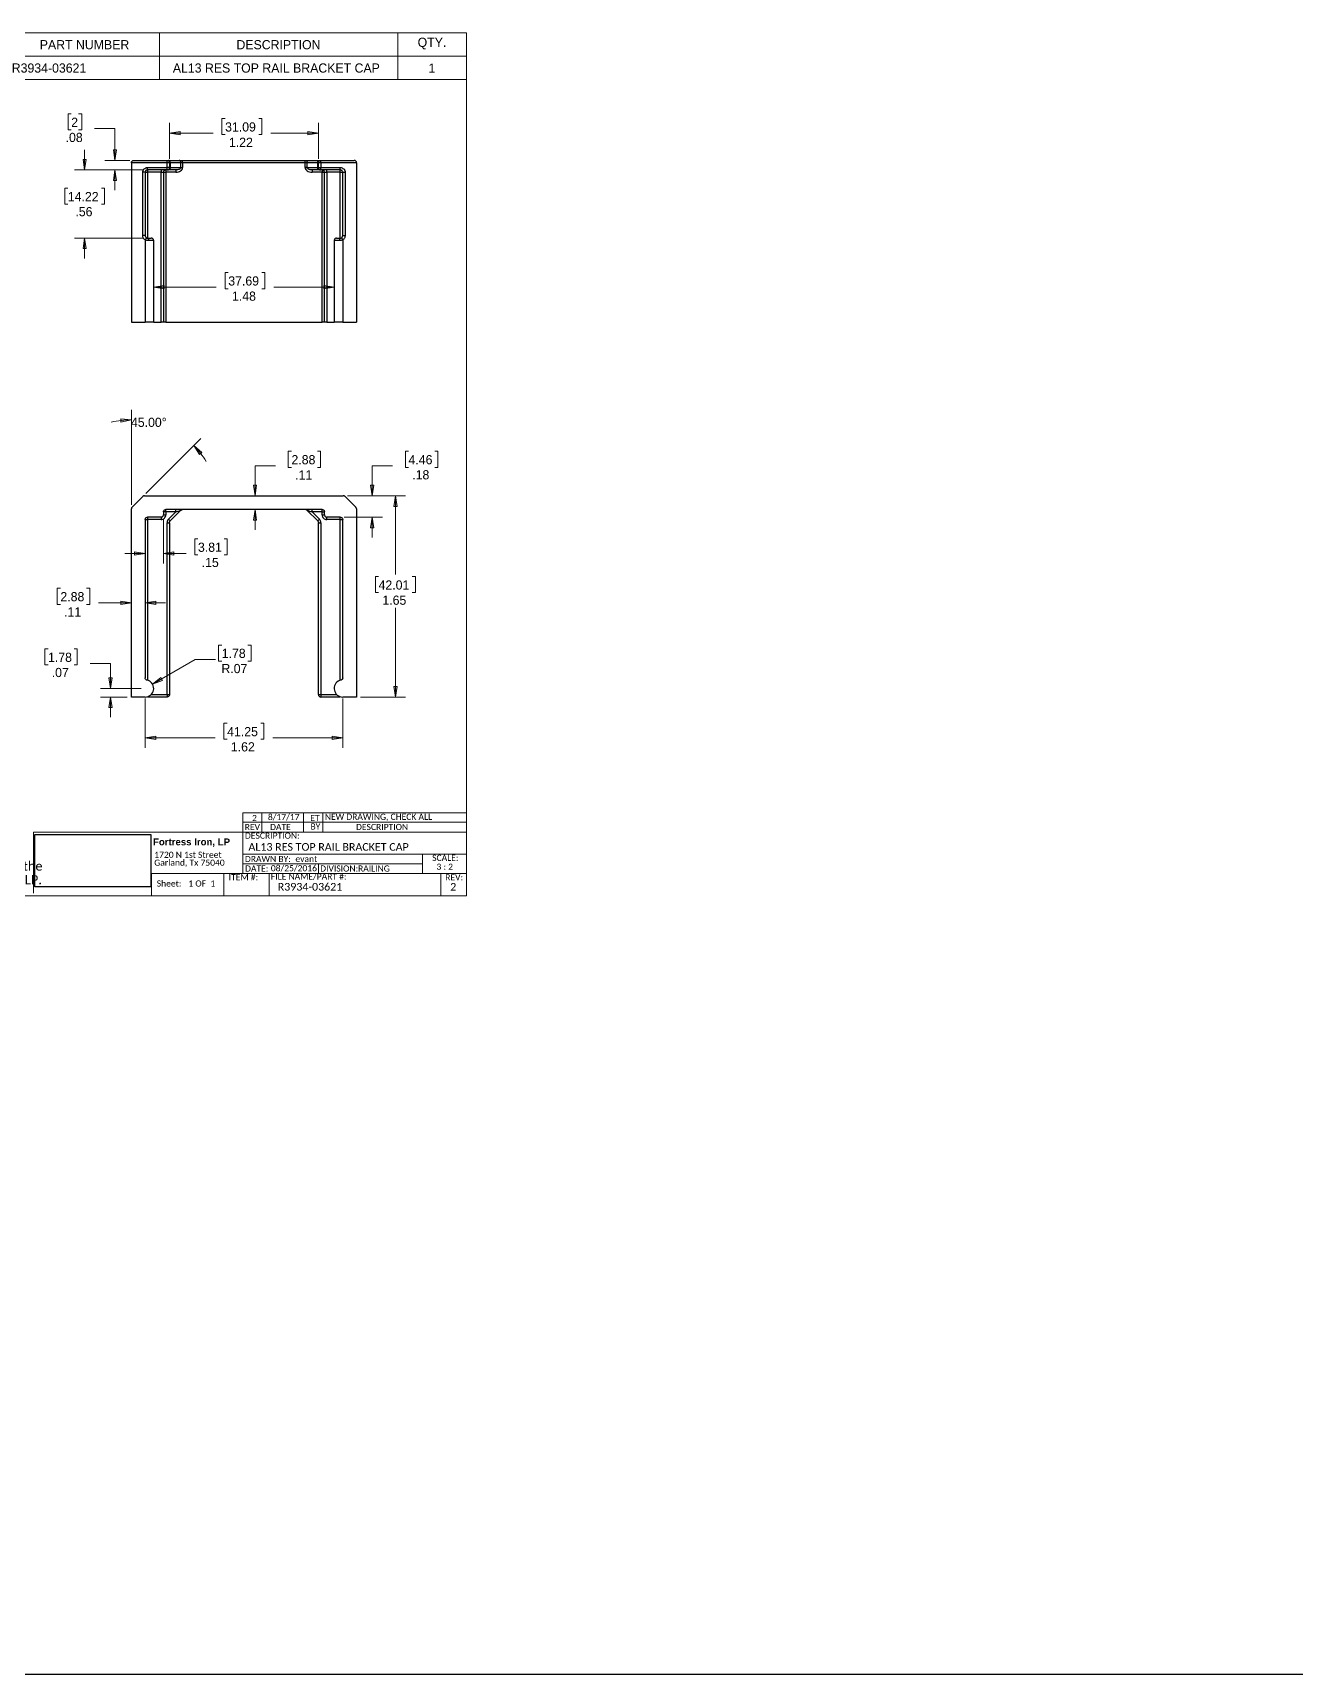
# Model space of a CAD drawing. Header units: millimetres. Extents: x -1154 to 6655, y -140 to 3555.
# Drawn here: x 893 to 1789, y 1708 to 2873 of the extents above; entities that cross this region are included whole.
import ezdxf

# ---------------------------------------------------------------- set-up
doc = ezdxf.new("R2010")
doc.units = ezdxf.units.MM
doc.layers.get('0').update_dxf_attribs({"linetype": 'CONTINUOUS'})
doc.layers.add('DIM', color=3, linetype='CONTINUOUS')
doc.layers.add('图层 1', color=7, linetype='CONTINUOUS')
picture_1 = doc.add_image_def('image1.png', size_in_pixel=(652, 294))

# ---------------------------------------------------------------- blocks, each defined once
blk = doc.blocks.new('block 2')
at = {"layer": '图层 1', "lineweight": 0}
blk.add_lwpolyline([(825, 19.8), (927.9, 19.8), (927.9, 66.2), (825, 66.2), (825, 19.8)], dxfattribs=at)
at = {"layer": '图层 1'}
image = blk.add_image(picture_1, insert=(825, 19.8), size_in_units=(102.9, 46.4), dxfattribs=at)
blk = doc.blocks.new('u6u67i7oi7oo')
at = {"layer": '图层 1'}
h = blk.add_hatch(color=253, dxfattribs=at)
h.dxf.hatch_style = 2
h.paths.add_polyline_path([(869.2, 656.2), (867.8, 665.6), (870.7, 665.6)])
h.paths.add_polyline_path([(869.2, 595.7), (870.7, 586.4), (867.8, 586.4)])
h.paths.add_polyline_path([(1076.7, 688.9), (1067.3, 687.4), (1067.3, 690.3)])
h.paths.add_polyline_path([(944.5, 688.9), (953.9, 690.3), (953.9, 687.4)])
h.paths.add_polyline_path([(896.1, 664.7), (894.7, 674.1), (897.5, 674.1)])
h.paths.add_polyline_path([(896.1, 656.2), (897.5, 646.9), (894.7, 646.9)])
h.paths.add_polyline_path([(1090.7, 552.2), (1081.4, 550.7), (1081.4, 553.6)])
h.paths.add_polyline_path([(930.5, 552.2), (939.8, 553.6), (939.8, 550.7)])
h.paths.add_polyline_path([(922.9, 152.1), (932.3, 153.6), (932.3, 150.7)])
h.paths.add_polyline_path([(1098.3, 152.1), (1088.9, 150.7), (1088.9, 153.6)])
h.paths.add_polyline_path([(922.9, 271.9), (932.3, 273.4), (932.3, 270.5)])
h.paths.add_polyline_path([(910.7, 271.9), (901.3, 270.5), (901.3, 273.4)])
h.paths.add_polyline_path([(939.1, 315.8), (948.5, 317.2), (948.5, 314.3)])
h.paths.add_polyline_path([(922.9, 315.8), (913.6, 314.3), (913.6, 317.2)])
h.paths.add_polyline_path([(929.5, 199.7), (938.3, 203.1), (936.8, 205.6)])
h.paths.add_polyline_path([(1124.5, 348), (1125.9, 338.6), (1123, 338.6)])
h.paths.add_polyline_path([(1124.5, 367), (1123, 376.3), (1125.9, 376.3)])
h.paths.add_polyline_path([(1020.5, 354.8), (1021.9, 345.4), (1019.1, 345.4)])
h.paths.add_polyline_path([(1020.5, 367), (1019.1, 376.3), (1021.9, 376.3)])
h.paths.add_polyline_path([(910.7, 434.4), (901.4, 432.4), (901.3, 435.3)])
h.paths.add_polyline_path([(966, 411.5), (973.3, 405.5), (971.1, 403.5)])
h.paths.add_polyline_path([(1145.1, 188.3), (1143.6, 197.7), (1146.5, 197.7)])
h.paths.add_polyline_path([(1145.1, 367), (1146.5, 357.6), (1143.6, 357.6)])
h.paths.add_polyline_path([(892.2, 195.9), (890.7, 205.3), (893.6, 205.3)])
h.paths.add_polyline_path([(892.2, 188.3), (893.6, 179), (890.7, 179)])
h.paths.add_polyline_path([(195.1, 343.1), (196.5, 333.7), (193.6, 333.7)])
h.paths.add_polyline_path([(195.1, 354.8), (193.6, 364.1), (196.5, 364.1)])
h.paths.add_polyline_path([(258.1, 383.2), (253.2, 375.1), (251, 377)])
h.paths.add_polyline_path([(297.4, 399.4), (306.8, 400.1), (306.6, 397.2)])
h.paths.add_polyline_path([(263.2, 354.8), (264.7, 345.4), (261.8, 345.4)])
h.paths.add_polyline_path([(263.2, 188.3), (261.8, 197.7), (264.7, 197.7)])
h.paths.add_polyline_path([(331.2, 166.9), (321.8, 165.5), (321.8, 168.4)])
h.paths.add_polyline_path([(297.4, 166.9), (306.7, 168.4), (306.7, 165.5)])
h.paths.add_polyline_path([(297.4, 166.9), (288, 165.5), (288, 168.4)])
h.paths.add_polyline_path([(165.2, 166.9), (174.5, 168.4), (174.5, 165.5)])
h.paths.add_polyline_path([(131.3, 166.9), (140.7, 168.4), (140.7, 165.5)])
h.paths.add_polyline_path([(165.2, 166.9), (155.8, 165.5), (155.8, 168.4)])
h.paths.add_polyline_path([(117, 355.3), (118.5, 345.9), (115.6, 345.9)])
h.paths.add_polyline_path([(117, 367), (115.6, 376.3), (118.5, 376.3)])
h.paths.add_polyline_path([(131.3, 414.4), (122.1, 412.2), (121.9, 415.1)])
h.paths.add_polyline_path([(172.5, 397.3), (179.7, 391.1), (177.5, 389.3)])
h.paths.add_polyline_path([(561, 153.9), (570.4, 155.4), (570.4, 152.5)])
h.paths.add_polyline_path([(704.5, 153.9), (695.2, 152.5), (695.2, 155.4)])
h.paths.add_polyline_path([(732.9, 367), (734.3, 357.6), (731.4, 357.6)])
h.paths.add_polyline_path([(732.9, 188.3), (731.4, 197.7), (734.3, 197.7)])
at = {"layer": '图层 1', "color": 254, "lineweight": 18}
for points in [[(1208.1, 777.9), (14.2, 777.9)], [(1208.1, 11.9), (1208.1, 777.9)], [(1009.6, 77.1), (1009.6, 85.6)], [(1009.6, 85.6), (1208.1, 85.6)], [(1009.6, 77.1), (1208.1, 77.1)], [(1009.6, 31.7), (1009.6, 77.1)], [(1026.6, 77.1), (1026.6, 85.6)], [(1026.6, 77.1), (1026.6, 68.5)], [(1063.5, 85.6), (1063.5, 77.1)], [(1063.5, 77.1), (1063.5, 68.5)], [(1080.5, 85.6), (1080.5, 77.1)], [(1080.5, 77.1), (1080.5, 68.5)], [(823.7, 68.5), (823.7, 14.2)], [(1009.6, 68.5), (823.7, 68.5)], [(1009.6, 68.5), (1208.1, 68.5)], [(1009.6, 48.7), (1208.1, 48.7)], [(928.7, 31.7), (928.7, 11.9)], [(1009.6, 31.7), (928.7, 31.7)], [(992.7, 31.7), (992.7, 11.9)], [(1009.6, 40.2), (1169.2, 40.2)], [(1009.6, 31.7), (1208.1, 31.7)], [(1033, 31.7), (1033, 11.9)], [(1076.8, 40.2), (1076.8, 31.7)], [(1185.4, 31.7), (1185.4, 11.9)], [(14.2, 11.9), (1208.1, 11.9)]]:
    blk.add_lwpolyline(points, dxfattribs=at)
at = {"layer": '图层 1', "color": 7, "lineweight": 18}
for points in [[(1208.1, 777.9), (729.7, 777.9)], [(935.8, 777.9), (935.8, 757.2)], [(1147.3, 777.9), (1147.3, 757.2)], [(1208.1, 736.4), (1208.1, 777.9)], [(729.7, 757.2), (1208.1, 757.2)], [(935.8, 757.2), (935.8, 736.4)], [(1147.3, 757.2), (1147.3, 736.4)], [(729.7, 736.4), (1208.1, 736.4)]]:
    blk.add_lwpolyline(points, dxfattribs=at)
at = {"layer": '图层 1', "color": 253, "lineweight": 18}
for points in [[(854.5, 706), (854.5, 691.7)], [(857.2, 706), (854.5, 706)], [(863.9, 706), (866.6, 706)], [(866.6, 706), (866.6, 691.7)], [(991.1, 701.8), (991.1, 687.6)], [(993.9, 701.8), (991.1, 701.8)], [(1023.8, 701.8), (1026.6, 701.8)], [(1026.6, 701.8), (1026.6, 687.6)], [(854.5, 691.7), (857.2, 691.7)], [(866.6, 691.7), (863.9, 691.7)], [(878.1, 693.1), (896.1, 693.1)], [(896.1, 693.1), (896.1, 664.7)], [(944.5, 666.2), (944.5, 697.9)], [(944.5, 688.9), (953.9, 690.3), (953.9, 687.4), (944.5, 688.9)], [(944.5, 688.9), (983.3, 688.9)], [(991.1, 687.6), (993.9, 687.6)], [(1026.6, 687.6), (1023.8, 687.6)], [(1076.7, 688.9), (1034.4, 688.9)], [(1076.7, 688.9), (1067.3, 687.4), (1067.3, 690.3), (1076.7, 688.9)], [(1076.7, 666.2), (1076.7, 697.9)], [(869.2, 656.2), (869.2, 674.2)], [(896.1, 664.7), (894.7, 674.1), (897.5, 674.1), (896.1, 664.7)], [(921.5, 656.2), (860.2, 656.2)], [(869.2, 656.2), (867.8, 665.6), (870.7, 665.6), (869.2, 656.2)], [(909.2, 664.7), (887.1, 664.7)], [(921.5, 656.2), (887.1, 656.2)], [(896.1, 656.2), (897.5, 646.9), (894.7, 646.9), (896.1, 656.2)], [(896.1, 656.2), (896.1, 638.2)], [(851.5, 640.1), (851.5, 625.8)], [(854.3, 640.1), (851.5, 640.1)], [(884.2, 640.1), (886.9, 640.1)], [(886.9, 640.1), (886.9, 625.8)], [(851.5, 625.8), (854.3, 625.8)], [(886.9, 625.8), (884.2, 625.8)], [(921.5, 595.7), (860.2, 595.7)], [(869.2, 595.7), (870.7, 586.4), (867.8, 586.4), (869.2, 595.7)], [(869.2, 595.7), (869.2, 577.7)], [(993.9, 565.1), (993.9, 550.8)], [(996.6, 565.1), (993.9, 565.1)], [(1026.6, 565.1), (1029.3, 565.1)], [(1029.3, 565.1), (1029.3, 550.8)], [(930.5, 552.2), (939.8, 553.6), (939.8, 550.7), (930.5, 552.2)], [(930.5, 552.2), (986, 552.2)], [(993.9, 550.8), (996.6, 550.8)], [(1029.3, 550.8), (1026.6, 550.8)], [(1090.7, 552.2), (1037.2, 552.2)], [(1090.7, 552.2), (1081.4, 550.7), (1081.4, 553.6), (1090.7, 552.2)], [(910.7, 358.9), (910.7, 443.4)], [(910.7, 434.4), (908.5, 434.4), (906.2, 434.3), (904, 434.1), (901.8, 433.9), (899.5, 433.6), (897.3, 433.3), (895.1, 432.8), (892.9, 432.4)], [(910.7, 434.4), (901.4, 432.4), (901.3, 435.3), (910.7, 434.4)], [(923.4, 368.9), (972.4, 417.9)], [(977.1, 397.5), (975.9, 399.4), (974.6, 401.2), (973.3, 403), (972, 404.8), (970.5, 406.6), (969.1, 408.2), (967.6, 409.9), (966, 411.5)], [(966, 411.5), (973.3, 405.5), (971.1, 403.5), (966, 411.5)], [(1020.5, 393.5), (1020.5, 367)], [(1038.5, 393.5), (1020.5, 393.5)], [(1050, 406.5), (1050, 392.2)], [(1052.7, 406.5), (1050, 406.5)], [(1076, 406.5), (1078.7, 406.5)], [(1078.7, 406.5), (1078.7, 392.2)], [(1124.5, 393.5), (1124.5, 367)], [(1142.5, 393.5), (1124.5, 393.5)], [(1153.9, 406.5), (1153.9, 392.2)], [(1156.7, 406.5), (1153.9, 406.5)], [(1180, 406.5), (1182.7, 406.5)], [(1182.7, 406.5), (1182.7, 392.2)], [(1050, 392.2), (1052.7, 392.2)], [(1078.7, 392.2), (1076, 392.2)], [(1153.9, 392.2), (1156.7, 392.2)], [(1182.7, 392.2), (1180, 392.2)], [(1020.5, 367), (1019.1, 376.3), (1021.9, 376.3), (1020.5, 367)], [(1102.5, 367), (1133.5, 367)], [(1102.5, 367), (1154.1, 367)], [(1124.5, 367), (1123, 376.3), (1125.9, 376.3), (1124.5, 367)], [(1145.1, 367), (1146.5, 357.6), (1143.6, 357.6), (1145.1, 367)], [(1145.1, 367), (1145.1, 297.1)], [(1020.5, 354.8), (1021.9, 345.4), (1019.1, 345.4), (1020.5, 354.8)], [(1020.5, 354.8), (1020.5, 336.8)], [(939.1, 346.6), (939.1, 306.8)], [(1099.7, 348), (1133.5, 348)], [(1124.5, 348), (1125.9, 338.6), (1123, 338.6), (1124.5, 348)], [(1124.5, 348), (1124.5, 330)], [(967.1, 328.7), (967.1, 314.5)], [(969.8, 328.7), (967.1, 328.7)], [(993.1, 328.7), (995.8, 328.7)], [(995.8, 328.7), (995.8, 314.5)], [(922.9, 315.8), (904.9, 315.8)], [(922.9, 315.8), (913.6, 314.3), (913.6, 317.2), (922.9, 315.8)], [(939.1, 315.8), (948.5, 317.2), (948.5, 314.3), (939.1, 315.8)], [(939.1, 315.8), (959.2, 315.8)], [(967.1, 314.5), (969.8, 314.5)], [(995.8, 314.5), (993.1, 314.5)], [(1127.4, 295.2), (1127.4, 281)], [(1130.1, 295.2), (1127.4, 295.2)], [(1160, 295.2), (1162.8, 295.2)], [(1162.8, 295.2), (1162.8, 281)], [(844.9, 284.9), (844.9, 270.6)], [(847.7, 284.9), (844.9, 284.9)], [(871, 284.9), (873.7, 284.9)], [(873.7, 284.9), (873.7, 270.6)], [(1127.4, 281), (1130.1, 281)], [(1162.8, 281), (1160, 281)], [(844.9, 270.6), (847.7, 270.6)], [(873.7, 270.6), (871, 270.6)], [(910.7, 271.9), (881.6, 271.9)], [(910.7, 271.9), (901.3, 270.5), (901.3, 273.4), (910.7, 271.9)], [(922.9, 271.9), (932.3, 273.4), (932.3, 270.5), (922.9, 271.9)], [(922.9, 271.9), (940.9, 271.9)], [(1145.1, 188.3), (1145.1, 267.5)], [(988.1, 234.5), (988.1, 220.3)], [(990.9, 234.5), (988.1, 234.5)], [(1014.2, 234.5), (1016.9, 234.5)], [(1016.9, 234.5), (1016.9, 220.3)], [(833.9, 231.1), (833.9, 216.8)], [(836.7, 231.1), (833.9, 231.1)], [(860, 231.1), (862.7, 231.1)], [(862.7, 231.1), (862.7, 216.8)], [(929.5, 199.7), (967.4, 221.6)], [(967.4, 221.6), (985.4, 221.6)], [(988.1, 220.3), (990.9, 220.3)], [(1016.9, 220.3), (1014.2, 220.3)], [(833.9, 216.8), (836.7, 216.8)], [(862.7, 216.8), (860, 216.8)], [(874.2, 218.1), (892.2, 218.1)], [(892.2, 195.9), (890.7, 205.3), (893.6, 205.3), (892.2, 195.9)], [(892.2, 218.1), (892.2, 195.9)], [(929.5, 199.7), (938.3, 203.1), (936.8, 205.6), (929.5, 199.7)], [(919.3, 195.9), (883.2, 195.9)], [(1145.1, 188.3), (1143.6, 197.7), (1146.5, 197.7), (1145.1, 188.3)], [(907.1, 188.3), (883.2, 188.3)], [(892.2, 188.3), (893.6, 179), (890.7, 179), (892.2, 188.3)], [(892.2, 188.3), (892.2, 170.3)], [(922.9, 186.9), (922.9, 143.1)], [(1098.3, 186.9), (1098.3, 143.1)], [(1114.1, 188.3), (1154.1, 188.3)], [(992.9, 165.1), (992.9, 150.8)], [(995.7, 165.1), (992.9, 165.1)], [(1025.6, 165.1), (1028.3, 165.1)], [(1028.3, 165.1), (1028.3, 150.8)], [(922.9, 152.1), (932.3, 153.6), (932.3, 150.7), (922.9, 152.1)], [(922.9, 152.1), (985.1, 152.1)], [(992.9, 150.8), (995.7, 150.8)], [(1028.3, 150.8), (1025.6, 150.8)], [(1098.3, 152.1), (1036.2, 152.1)], [(1098.3, 152.1), (1088.9, 150.7), (1088.9, 153.6), (1098.3, 152.1)]]:
    blk.add_lwpolyline(points, dxfattribs=at)
at = {"layer": '图层 1', "lineweight": 0}
for points in [[(944.5, 688.9), (953.9, 690.3), (953.9, 687.4)], [(1076.7, 688.9), (1067.3, 687.4), (1067.3, 690.3)], [(896.1, 664.7), (894.7, 674.1), (897.5, 674.1)], [(869.2, 656.2), (867.8, 665.6), (870.7, 665.6)], [(896.1, 656.2), (897.5, 646.9), (894.7, 646.9)], [(869.2, 595.7), (870.7, 586.4), (867.8, 586.4)], [(930.5, 552.2), (939.8, 553.6), (939.8, 550.7)], [(1090.7, 552.2), (1081.4, 550.7), (1081.4, 553.6)], [(910.7, 434.4), (901.4, 432.4), (901.3, 435.3)], [(966, 411.5), (973.3, 405.5), (971.1, 403.5)], [(1020.5, 367), (1019.1, 376.3), (1021.9, 376.3)], [(1124.5, 367), (1123, 376.3), (1125.9, 376.3)], [(1145.1, 367), (1146.5, 357.6), (1143.6, 357.6)], [(1020.5, 354.8), (1021.9, 345.4), (1019.1, 345.4)], [(1124.5, 348), (1125.9, 338.6), (1123, 338.6)], [(922.9, 315.8), (913.6, 314.3), (913.6, 317.2)], [(939.1, 315.8), (948.5, 317.2), (948.5, 314.3)], [(910.7, 271.9), (901.3, 270.5), (901.3, 273.4)], [(922.9, 271.9), (932.3, 273.4), (932.3, 270.5)], [(892.2, 195.9), (890.7, 205.3), (893.6, 205.3)], [(929.5, 199.7), (938.3, 203.1), (936.8, 205.6)], [(1145.1, 188.3), (1143.6, 197.7), (1146.5, 197.7)], [(892.2, 188.3), (893.6, 179), (890.7, 179)], [(922.9, 152.1), (932.3, 153.6), (932.3, 150.7)], [(1098.3, 152.1), (1088.9, 150.7), (1088.9, 153.6)]]:
    blk.add_lwpolyline(points, dxfattribs=at)
at = {"layer": '图层 1', "color": 7, "lineweight": 25}
for points in [[(910.7, 662.6), (910.7, 663), (910.9, 663.4), (911, 663.8), (911.3, 664.1), (911.6, 664.4), (912, 664.6), (912.4, 664.7), (912.8, 664.7)], [(942.4, 662.6), (910.7, 662.6)], [(910.7, 662.6), (910.7, 521.2)], [(912.8, 664.7), (942.4, 664.7)], [(920.8, 654.1), (920.8, 654.9), (921.1, 655.7), (921.5, 656.5), (922, 657.1), (922.7, 657.6), (923.4, 658), (924.2, 658.3), (925.1, 658.4)], [(925.1, 656.2), (924.7, 656.2), (924.2, 656), (923.9, 655.8), (923.5, 655.6), (923.3, 655.3), (923.1, 654.9), (923, 654.5), (922.9, 654.1)], [(925.1, 658.4), (942.4, 658.4)], [(925.1, 656.2), (925.1, 656.3), (925.1, 656.4), (925.1, 656.6), (925.1, 656.8), (925.1, 657.2), (925.1, 657.5), (925.1, 658), (925.1, 658.4)], [(925.1, 656.2), (925.1, 656.2), (925.1, 656), (925.1, 655.8), (925.1, 655.6), (925.1, 655.3), (925.1, 654.9), (925.1, 654.5), (925.1, 654.1)], [(942.4, 656.2), (925.1, 656.2)], [(937, 656.2), (937, 656.2), (937, 656), (937, 655.8), (937, 655.6), (937, 655.3), (937, 654.9), (937, 654.5), (937, 654.1)], [(941.3, 656.2), (940.9, 656.2), (940.4, 656), (940.1, 655.8), (939.7, 655.6), (939.5, 655.3), (939.3, 654.9), (939.2, 654.5), (939.1, 654.1)], [(941.3, 656.2), (941.3, 656.2), (941.3, 656), (941.3, 655.8), (941.3, 655.6), (941.3, 655.3), (941.3, 654.9), (941.3, 654.5), (941.3, 654.1)], [(942.4, 664.7), (942.4, 664.7), (942.4, 664.7), (942.5, 664.7), (942.7, 664.7), (942.9, 664.7), (943.1, 664.7), (943.3, 664.7), (943.6, 664.7)], [(942.4, 664.7), (942.8, 664.7), (943.2, 664.6), (943.6, 664.4), (943.9, 664.1), (944.1, 663.8), (944.3, 663.4), (944.5, 663), (944.5, 662.6)], [(942.4, 662.6), (942.4, 663), (942.4, 663.4), (942.4, 663.8), (942.4, 664.1), (942.4, 664.4), (942.4, 664.6), (942.4, 664.7), (942.4, 664.7)], [(944.5, 662.6), (944.5, 662.6), (944.3, 662.6), (944.1, 662.6), (943.9, 662.6), (943.6, 662.6), (943.2, 662.6), (942.8, 662.6), (942.4, 662.6)], [(942.4, 658.4), (942.4, 662.6)], [(944.5, 658.4), (944.5, 658), (944.3, 657.5), (944.1, 657.2), (943.9, 656.8), (943.6, 656.6), (943.2, 656.4), (942.8, 656.3), (942.4, 656.2)], [(944.5, 658.4), (944.5, 658.4), (944.3, 658.4), (944.1, 658.4), (943.9, 658.4), (943.6, 658.4), (943.2, 658.4), (942.8, 658.4), (942.4, 658.4)], [(942.4, 656.2), (942.4, 656.3), (942.4, 656.4), (942.4, 656.6), (942.4, 656.8), (942.4, 657.2), (942.4, 657.5), (942.4, 658), (942.4, 658.4)], [(942.4, 656.2), (942.4, 656.2), (942.4, 656.2), (942.5, 656.2), (942.7, 656.2), (942.9, 656.2), (943.1, 656.2), (943.3, 656.2), (943.6, 656.2)], [(943.6, 664.7), (953.2, 664.7)], [(945.1, 662.6), (945.1, 663), (945, 663.4), (944.9, 663.8), (944.7, 664.1), (944.5, 664.4), (944.2, 664.6), (943.9, 664.7), (943.6, 664.7)], [(945.1, 658.4), (945.1, 658), (945, 657.5), (944.9, 657.2), (944.7, 656.8), (944.5, 656.6), (944.2, 656.4), (943.9, 656.3), (943.6, 656.2)], [(950.1, 656.2), (943.6, 656.2)], [(945.1, 662.6), (945, 662.6), (944.9, 662.6), (944.8, 662.6), (944.7, 662.6), (944.6, 662.6), (944.6, 662.6), (944.5, 662.6), (944.5, 662.6)], [(944.5, 662.6), (944.5, 658.4)], [(945.1, 658.4), (945, 658.4), (944.9, 658.4), (944.8, 658.4), (944.7, 658.4), (944.6, 658.4), (944.6, 658.4), (944.5, 658.4), (944.5, 658.4)], [(954.7, 662.6), (945.1, 662.6)], [(945.1, 662.6), (945.1, 658.4)], [(945.1, 658.4), (954.7, 658.4)], [(950.1, 654.1), (951.3, 654.1), (952.4, 654.4), (953.5, 654.8), (954.4, 655.3), (955.2, 656), (955.7, 656.7), (956.1, 657.5), (956.2, 658.4)], [(954.7, 658.4), (954.6, 658), (954.4, 657.6), (954.1, 657.3), (953.6, 657), (953, 656.7), (952.4, 656.5), (951.7, 656.3), (950.9, 656.2), (950.1, 656.2)], [(950.1, 656.2), (950.1, 656.2), (950.1, 656), (950.1, 655.8), (950.1, 655.6), (950.1, 655.3), (950.1, 654.9), (950.1, 654.5), (950.1, 654.1)], [(953.2, 664.7), (953.5, 664.7), (953.8, 664.7), (954.2, 664.7), (954.6, 664.7), (955, 664.7), (955.4, 664.7), (955.8, 664.7), (956.2, 664.7)], [(954.7, 662.6), (954.7, 663), (954.6, 663.4), (954.4, 663.8), (954.2, 664.1), (954, 664.4), (953.7, 664.6), (953.5, 664.7), (953.2, 664.7)], [(956.2, 662.6), (956, 662.6), (955.8, 662.6), (955.6, 662.6), (955.4, 662.6), (955.2, 662.6), (955, 662.6), (954.8, 662.6), (954.7, 662.6)], [(954.7, 658.4), (954.7, 662.6)], [(954.7, 658.4), (954.8, 658.4), (955, 658.4), (955.2, 658.4), (955.4, 658.4), (955.6, 658.4), (955.8, 658.4), (956, 658.4), (956.2, 658.4)], [(956.2, 664.7), (1065, 664.7)], [(956.2, 662.6), (956.2, 663), (956.2, 663.4), (956.2, 663.8), (956.2, 664.1), (956.2, 664.4), (956.2, 664.6), (956.2, 664.7), (956.2, 664.7)], [(1065, 662.6), (956.2, 662.6)], [(956.2, 662.6), (956.2, 658.4)], [(1065, 664.7), (1065.4, 664.7), (1065.9, 664.7), (1066.3, 664.7), (1066.7, 664.7), (1067, 664.7), (1067.4, 664.7), (1067.8, 664.7), (1068.1, 664.7)], [(1065, 662.6), (1065, 663), (1065, 663.4), (1065, 663.8), (1065, 664.1), (1065, 664.4), (1065, 664.6), (1065, 664.7), (1065, 664.7)], [(1066.5, 662.6), (1066.4, 662.6), (1066.2, 662.6), (1066, 662.6), (1065.8, 662.6), (1065.6, 662.6), (1065.4, 662.6), (1065.2, 662.6), (1065, 662.6)], [(1065, 658.4), (1065, 662.6)], [(1066.5, 658.4), (1066.4, 658.4), (1066.2, 658.4), (1066, 658.4), (1065.8, 658.4), (1065.6, 658.4), (1065.4, 658.4), (1065.2, 658.4), (1065, 658.4)], [(1065, 658.4), (1065.1, 657.5), (1065.5, 656.7), (1066, 656), (1066.8, 655.3), (1067.7, 654.8), (1068.8, 654.4), (1069.9, 654.1), (1071.1, 654.1)], [(1066.5, 662.6), (1066.6, 663), (1066.7, 663.4), (1066.8, 663.8), (1067, 664.1), (1067.2, 664.4), (1067.5, 664.6), (1067.8, 664.7), (1068.1, 664.7)], [(1076.1, 662.6), (1066.5, 662.6)], [(1066.5, 662.6), (1066.5, 658.4)], [(1071.1, 656.2), (1070.2, 656.3), (1069.4, 656.4), (1068.6, 656.6), (1067.9, 656.8), (1067.3, 657.2), (1066.9, 657.5), (1066.6, 658), (1066.5, 658.4)], [(1066.5, 658.4), (1076.1, 658.4)], [(1068.1, 664.7), (1077.6, 664.7)], [(1071.1, 656.2), (1071.1, 656.2), (1071.1, 656), (1071.1, 655.8), (1071.1, 655.6), (1071.1, 655.3), (1071.1, 654.9), (1071.1, 654.5), (1071.1, 654.1)], [(1077.6, 656.2), (1071.1, 656.2)], [(1076.1, 662.6), (1076.1, 663), (1076.2, 663.4), (1076.3, 663.8), (1076.5, 664.1), (1076.8, 664.4), (1077, 664.6), (1077.3, 664.7), (1077.6, 664.7)], [(1076.1, 658.4), (1076.1, 662.6)], [(1076.7, 662.6), (1076.7, 662.6), (1076.7, 662.6), (1076.6, 662.6), (1076.5, 662.6), (1076.5, 662.6), (1076.3, 662.6), (1076.2, 662.6), (1076.1, 662.6)], [(1076.7, 658.4), (1076.7, 658.4), (1076.7, 658.4), (1076.6, 658.4), (1076.5, 658.4), (1076.5, 658.4), (1076.3, 658.4), (1076.2, 658.4), (1076.1, 658.4)], [(1077.6, 656.2), (1077.3, 656.3), (1077, 656.4), (1076.8, 656.6), (1076.5, 656.8), (1076.3, 657.2), (1076.2, 657.5), (1076.1, 658), (1076.1, 658.4)], [(1076.7, 662.6), (1076.7, 663), (1076.9, 663.4), (1077.1, 663.8), (1077.3, 664.1), (1077.7, 664.4), (1078, 664.6), (1078.4, 664.7), (1078.9, 664.7)], [(1078.9, 662.6), (1078.4, 662.6), (1078, 662.6), (1077.7, 662.6), (1077.3, 662.6), (1077.1, 662.6), (1076.9, 662.6), (1076.7, 662.6), (1076.7, 662.6)], [(1076.7, 658.4), (1076.7, 662.6)], [(1078.9, 656.2), (1078.4, 656.3), (1078, 656.4), (1077.7, 656.6), (1077.3, 656.8), (1077.1, 657.2), (1076.9, 657.5), (1076.7, 658), (1076.7, 658.4)], [(1076.7, 658.4), (1076.7, 658.4), (1076.9, 658.4), (1077.1, 658.4), (1077.3, 658.4), (1077.7, 658.4), (1078, 658.4), (1078.4, 658.4), (1078.9, 658.4)], [(1077.6, 664.7), (1077.9, 664.7), (1078.1, 664.7), (1078.4, 664.7), (1078.5, 664.7), (1078.7, 664.7), (1078.8, 664.7), (1078.8, 664.7), (1078.9, 664.7)], [(1077.6, 656.2), (1077.9, 656.2), (1078.1, 656.2), (1078.4, 656.2), (1078.5, 656.2), (1078.7, 656.2), (1078.8, 656.2), (1078.8, 656.2), (1078.9, 656.2)], [(1078.9, 664.7), (1108.4, 664.7)], [(1078.9, 662.6), (1078.9, 663), (1078.9, 663.4), (1078.9, 663.8), (1078.9, 664.1), (1078.9, 664.4), (1078.9, 664.6), (1078.9, 664.7), (1078.9, 664.7)], [(1110.5, 662.6), (1078.9, 662.6)], [(1078.9, 662.6), (1078.9, 658.4)], [(1078.9, 656.2), (1078.9, 656.3), (1078.9, 656.4), (1078.9, 656.6), (1078.9, 656.8), (1078.9, 657.2), (1078.9, 657.5), (1078.9, 658), (1078.9, 658.4)], [(1078.9, 658.4), (1096.1, 658.4)], [(1096.1, 656.2), (1078.9, 656.2)], [(1079.9, 656.2), (1079.9, 656.2), (1079.9, 656), (1079.9, 655.8), (1079.9, 655.6), (1079.9, 655.3), (1079.9, 654.9), (1079.9, 654.5), (1079.9, 654.1)], [(1082.1, 654.1), (1082.1, 654.5), (1081.9, 654.9), (1081.7, 655.3), (1081.5, 655.6), (1081.1, 655.8), (1080.8, 656), (1080.4, 656.2), (1079.9, 656.2)], [(1084.3, 654.1), (1084.3, 654.5), (1084.3, 654.9), (1084.3, 655.3), (1084.3, 655.6), (1084.3, 655.8), (1084.3, 656), (1084.3, 656.2), (1084.3, 656.2)], [(1096.1, 656.2), (1096.1, 656.3), (1096.1, 656.4), (1096.1, 656.6), (1096.1, 656.8), (1096.1, 657.2), (1096.1, 657.5), (1096.1, 658), (1096.1, 658.4)], [(1096.1, 658.4), (1097, 658.3), (1097.8, 658), (1098.5, 657.6), (1099.2, 657.1), (1099.7, 656.5), (1100.1, 655.7), (1100.4, 654.9), (1100.5, 654.1)], [(1096.1, 654.1), (1096.1, 654.5), (1096.1, 654.9), (1096.1, 655.3), (1096.1, 655.6), (1096.1, 655.8), (1096.1, 656), (1096.1, 656.2), (1096.1, 656.2)], [(1098.3, 654.1), (1098.3, 654.5), (1098.1, 654.9), (1097.9, 655.3), (1097.7, 655.6), (1097.3, 655.8), (1097, 656), (1096.6, 656.2), (1096.1, 656.2)], [(1110.5, 662.6), (1110.5, 663), (1110.4, 663.4), (1110.2, 663.8), (1109.9, 664.1), (1109.6, 664.4), (1109.2, 664.6), (1108.8, 664.7), (1108.4, 664.7)], [(1110.5, 662.6), (1110.5, 521.2)], [(920.8, 597.9), (920.8, 654.1)], [(922.9, 654.1), (922.9, 654.1), (922.7, 654.1), (922.5, 654.1), (922.3, 654.1), (922, 654.1), (921.6, 654.1), (921.2, 654.1), (920.8, 654.1)], [(922.9, 654.1), (923, 654.1), (923.1, 654.1), (923.3, 654.1), (923.5, 654.1), (923.9, 654.1), (924.2, 654.1), (924.7, 654.1), (925.1, 654.1)], [(922.9, 654.1), (922.9, 597.9)], [(925.1, 654.1), (925.1, 595.7)], [(937, 654.1), (925.1, 654.1)], [(937, 521.2), (937, 654.1)], [(937, 654.1), (937.4, 654.1), (937.8, 654.1), (938.2, 654.1), (938.5, 654.1), (938.7, 654.1), (938.9, 654.1), (939.1, 654.1), (939.1, 654.1)], [(939.1, 654.1), (939.2, 654.1), (939.3, 654.1), (939.5, 654.1), (939.7, 654.1), (940.1, 654.1), (940.4, 654.1), (940.9, 654.1), (941.3, 654.1)], [(939.1, 654.1), (939.1, 521.2)], [(950.1, 654.1), (941.3, 654.1)], [(941.3, 654.1), (941.3, 521.2)], [(1079.9, 654.1), (1071.1, 654.1)], [(1079.9, 521.2), (1079.9, 654.1)], [(1079.9, 654.1), (1080.4, 654.1), (1080.8, 654.1), (1081.1, 654.1), (1081.5, 654.1), (1081.7, 654.1), (1081.9, 654.1), (1082.1, 654.1), (1082.1, 654.1)], [(1082.1, 521.2), (1082.1, 654.1)], [(1082.1, 654.1), (1082.1, 654.1), (1082.3, 654.1), (1082.5, 654.1), (1082.7, 654.1), (1083.1, 654.1), (1083.4, 654.1), (1083.8, 654.1), (1084.3, 654.1)], [(1084.3, 654.1), (1084.3, 521.2)], [(1096.1, 654.1), (1084.3, 654.1)], [(1096.1, 595.7), (1096.1, 654.1)], [(1096.1, 654.1), (1096.6, 654.1), (1097, 654.1), (1097.3, 654.1), (1097.7, 654.1), (1097.9, 654.1), (1098.1, 654.1), (1098.3, 654.1), (1098.3, 654.1)], [(1098.3, 654.1), (1098.3, 654.1), (1098.5, 654.1), (1098.7, 654.1), (1098.9, 654.1), (1099.3, 654.1), (1099.6, 654.1), (1100, 654.1), (1100.5, 654.1)], [(1098.3, 597.9), (1098.3, 654.1)], [(1100.5, 654.1), (1100.5, 597.9)], [(922.9, 594.1), (922.4, 594.5), (922, 594.8), (921.6, 595.3), (921.3, 595.7), (921.1, 596.2), (920.9, 596.8), (920.8, 597.3), (920.8, 597.9)], [(922.9, 597.9), (922.9, 597.9), (922.7, 597.9), (922.5, 597.9), (922.3, 597.9), (922, 597.9), (921.6, 597.9), (921.2, 597.9), (920.8, 597.9)], [(922.9, 597.9), (922.9, 597.6), (923, 597.3), (923.1, 597.1), (923.2, 596.8), (923.4, 596.6), (923.5, 596.4), (923.8, 596.2), (924, 596)], [(1097.2, 596), (1097.5, 596.2), (1097.7, 596.4), (1097.9, 596.6), (1098, 596.8), (1098.1, 597.1), (1098.2, 597.3), (1098.3, 597.6), (1098.3, 597.9)], [(1098.3, 597.9), (1098.3, 597.9), (1098.5, 597.9), (1098.7, 597.9), (1098.9, 597.9), (1099.3, 597.9), (1099.6, 597.9), (1100, 597.9), (1100.5, 597.9)], [(1100.5, 597.9), (1100.4, 597.3), (1100.3, 596.8), (1100.1, 596.2), (1099.9, 595.7), (1099.6, 595.3), (1099.2, 594.8), (1098.8, 594.5), (1098.3, 594.1)], [(924, 596), (924, 596), (923.9, 595.9), (923.8, 595.7), (923.7, 595.5), (923.5, 595.2), (923.3, 594.9), (923.1, 594.5), (922.9, 594.1)], [(922.9, 594.1), (922.9, 521.2)], [(925.9, 593.6), (924.4, 593.7), (922.9, 594.1)], [(924, 596), (924.4, 595.8), (924.5, 595.8), (925, 595.7), (925.1, 595.7)], [(925.1, 595.7), (926.1, 595.7), (926.9, 595.7), (927.6, 595.7), (928, 595.7), (928.3, 595.7), (928.3, 595.7)], [(925.1, 595.7), (925.2, 595.7), (925.4, 595.6), (925.6, 595.4), (925.7, 595.1), (925.8, 594.8), (925.9, 594.4), (925.9, 594), (925.9, 593.6)], [(930.5, 593.6), (930.4, 593.6), (930.1, 593.6), (929.6, 593.6), (928.9, 593.6), (928, 593.6), (927, 593.6), (925.9, 593.6)], [(930.5, 593.6), (930.4, 594), (930.3, 594.4), (930.1, 594.8), (929.8, 595.1), (929.5, 595.4), (929.1, 595.6), (928.7, 595.7), (928.3, 595.7)], [(930.5, 521.2), (930.5, 593.6)], [(1092.9, 595.7), (1092.5, 595.7), (1092.1, 595.6), (1091.7, 595.4), (1091.4, 595.1), (1091.1, 594.8), (1090.9, 594.4), (1090.8, 594), (1090.7, 593.6)], [(1095.3, 593.6), (1094.2, 593.6), (1093.2, 593.6), (1092.3, 593.6), (1091.6, 593.6), (1091.1, 593.6), (1090.8, 593.6), (1090.7, 593.6)], [(1090.7, 593.6), (1090.7, 521.2)], [(1092.9, 595.7), (1092.9, 595.7), (1093.2, 595.7), (1093.6, 595.7), (1094.3, 595.7), (1095.2, 595.7), (1096.1, 595.7)], [(1096.1, 595.7), (1096, 595.7), (1095.8, 595.6), (1095.7, 595.4), (1095.5, 595.1), (1095.4, 594.8), (1095.3, 594.4), (1095.3, 594), (1095.3, 593.6)], [(1098.3, 594.1), (1096.9, 593.7), (1095.3, 593.6)], [(1096.1, 595.7), (1096.6, 595.8), (1096.7, 595.8), (1097.1, 596), (1097.2, 596)], [(1097.2, 596), (1097.2, 596), (1097.3, 595.9), (1097.4, 595.7), (1097.5, 595.5), (1097.7, 595.2), (1097.9, 594.9), (1098.1, 594.5), (1098.3, 594.1)], [(1098.3, 594.1), (1098.3, 521.2)], [(910.7, 521.2), (922.9, 521.2)], [(930.5, 521.2), (930.5, 521.2), (930.3, 521.2), (930, 521.2), (929.4, 521.2), (928.6, 521.2), (927.7, 521.2), (926.6, 521.2), (925.5, 521.2), (924.2, 521.2), (922.9, 521.2)], [(930.5, 521.2), (937, 521.2)], [(939.1, 521.2), (939.1, 521.2), (938.9, 521.2), (938.7, 521.2), (938.5, 521.2), (938.2, 521.2), (937.8, 521.2), (937.4, 521.2), (937, 521.2)], [(941.3, 521.2), (940.9, 521.2), (940.4, 521.2), (940.1, 521.2), (939.7, 521.2), (939.5, 521.2), (939.3, 521.2), (939.2, 521.2), (939.1, 521.2)], [(941.3, 521.2), (1079.9, 521.2)], [(1082.1, 521.2), (1082.1, 521.2), (1081.9, 521.2), (1081.7, 521.2), (1081.5, 521.2), (1081.1, 521.2), (1080.8, 521.2), (1080.4, 521.2), (1079.9, 521.2)], [(1084.3, 521.2), (1083.8, 521.2), (1083.4, 521.2), (1083.1, 521.2), (1082.7, 521.2), (1082.5, 521.2), (1082.3, 521.2), (1082.1, 521.2), (1082.1, 521.2)], [(1084.3, 521.2), (1090.7, 521.2)], [(1098.3, 521.2), (1097, 521.2), (1095.8, 521.2), (1094.6, 521.2), (1093.5, 521.2), (1092.6, 521.2), (1091.8, 521.2), (1091.3, 521.2), (1090.9, 521.2), (1090.7, 521.2), (1090.7, 521.2)], [(1098.3, 521.2), (1110.5, 521.2)], [(920.9, 366.4), (911.3, 356.8)], [(922.4, 367), (922.2, 367), (922, 366.9), (921.8, 366.9), (921.6, 366.8), (921.4, 366.7), (921.2, 366.6), (921, 366.5), (920.9, 366.4)], [(922.4, 367), (1098.8, 367)], [(1100.4, 366.4), (1100.2, 366.5), (1100, 366.6), (1099.9, 366.7), (1099.7, 366.8), (1099.5, 366.9), (1099.3, 366.9), (1099.1, 367), (1098.8, 367)], [(1109.9, 356.8), (1100.4, 366.4)], [(911.3, 356.8), (911.2, 356.6), (911, 356.5), (910.9, 356.3), (910.9, 356.1), (910.8, 355.9), (910.7, 355.7), (910.7, 355.5), (910.7, 355.3)], [(910.7, 188.3), (910.7, 355.3)], [(937, 345.8), (937.8, 345.9), (938.6, 346.2), (939.4, 346.6), (940, 347.1), (940.5, 347.8), (940.9, 348.5), (941.2, 349.3), (941.3, 350.2)], [(937, 348), (937.4, 348), (937.8, 348.2), (938.2, 348.4), (938.5, 348.6), (938.7, 349), (938.9, 349.3), (939.1, 349.7), (939.1, 350.2)], [(939.1, 352.6), (939.2, 353), (939.3, 353.4), (939.5, 353.8), (939.7, 354.1), (940.1, 354.4), (940.4, 354.6), (940.9, 354.7), (941.3, 354.8)], [(941.3, 352.6), (940.9, 352.6), (940.4, 352.6), (940.1, 352.6), (939.7, 352.6), (939.5, 352.6), (939.3, 352.6), (939.2, 352.6), (939.1, 352.6)], [(939.1, 352.6), (939.1, 350.2)], [(939.1, 350.2), (939.2, 350.2), (939.3, 350.2), (939.5, 350.2), (939.7, 350.2), (940.1, 350.2), (940.4, 350.2), (940.9, 350.2), (941.3, 350.2)], [(941.3, 352.6), (941.3, 353), (941.3, 353.4), (941.3, 353.8), (941.3, 354.1), (941.3, 354.4), (941.3, 354.6), (941.3, 354.7), (941.3, 354.8)], [(1079.9, 354.8), (941.3, 354.8)], [(941.3, 352.6), (941.3, 350.2)], [(950.1, 352.6), (941.3, 352.6)], [(943.6, 346.1), (950.1, 352.6)], [(954.7, 354.1), (945.1, 344.6)], [(950.1, 352.6), (950.1, 353), (950.1, 353.4), (950.1, 353.8), (950.1, 354.1), (950.1, 354.4), (950.1, 354.6), (950.1, 354.7), (950.1, 354.8)], [(950.1, 352.6), (951, 352.9), (951.9, 353.2), (952.6, 353.4), (953.3, 353.7), (953.9, 353.9), (954.3, 354), (954.6, 354.1), (954.7, 354.1)], [(954.7, 354.1), (954.8, 354.3), (955, 354.4), (955.2, 354.5), (955.4, 354.6), (955.6, 354.7), (955.8, 354.7), (956, 354.7), (956.2, 354.8)], [(1066.5, 354.1), (1066.4, 354.3), (1066.2, 354.4), (1066, 354.5), (1065.8, 354.6), (1065.6, 354.7), (1065.4, 354.7), (1065.2, 354.7), (1065, 354.8)], [(1076.1, 344.6), (1066.5, 354.1)], [(1066.5, 354.1), (1066.6, 354.1), (1066.8, 354), (1067.2, 353.9), (1067.6, 353.8), (1068.2, 353.6), (1068.8, 353.4), (1069.6, 353.1), (1070.3, 352.9), (1071.1, 352.6)], [(1071.1, 352.6), (1071.1, 353), (1071.1, 353.4), (1071.1, 353.8), (1071.1, 354.1), (1071.1, 354.4), (1071.1, 354.6), (1071.1, 354.7), (1071.1, 354.8)], [(1071.1, 352.6), (1077.6, 346.1)], [(1079.9, 352.6), (1071.1, 352.6)], [(1079.9, 352.6), (1079.9, 353), (1079.9, 353.4), (1079.9, 353.8), (1079.9, 354.1), (1079.9, 354.4), (1079.9, 354.6), (1079.9, 354.7), (1079.9, 354.8)], [(1079.9, 354.8), (1080.4, 354.7), (1080.8, 354.6), (1081.1, 354.4), (1081.5, 354.1), (1081.7, 353.8), (1081.9, 353.4), (1082.1, 353), (1082.1, 352.6)], [(1079.9, 350.2), (1079.9, 352.6)], [(1079.9, 352.6), (1080.4, 352.6), (1080.8, 352.6), (1081.1, 352.6), (1081.5, 352.6), (1081.7, 352.6), (1081.9, 352.6), (1082.1, 352.6), (1082.1, 352.6)], [(1079.9, 350.2), (1080.4, 350.2), (1080.8, 350.2), (1081.1, 350.2), (1081.5, 350.2), (1081.7, 350.2), (1081.9, 350.2), (1082.1, 350.2), (1082.1, 350.2)], [(1079.9, 350.2), (1080, 349.3), (1080.3, 348.5), (1080.7, 347.8), (1081.2, 347.1), (1081.9, 346.6), (1082.6, 346.2), (1083.4, 345.9), (1084.3, 345.8)], [(1082.1, 350.2), (1082.1, 352.6)], [(1082.1, 350.2), (1082.1, 349.7), (1082.3, 349.3), (1082.5, 349), (1082.7, 348.6), (1083.1, 348.4), (1083.4, 348.2), (1083.8, 348), (1084.3, 348)], [(1110.5, 355.3), (1110.5, 355.5), (1110.5, 355.7), (1110.4, 355.9), (1110.4, 356.1), (1110.3, 356.3), (1110.2, 356.5), (1110, 356.6), (1109.9, 356.8)], [(1110.5, 355.3), (1110.5, 188.3)], [(922.9, 345.8), (923, 346.3), (923.1, 346.7), (923.3, 347), (923.5, 347.4), (923.9, 347.6), (924.2, 347.8), (924.7, 348), (925.1, 348)], [(922.9, 345.8), (923, 345.8), (923.1, 345.8), (923.3, 345.8), (923.5, 345.8), (923.9, 345.8), (924.2, 345.8), (924.7, 345.8), (925.1, 345.8)], [(922.9, 345.8), (922.9, 205.4)], [(925.1, 348), (925.1, 348), (925.1, 347.8), (925.1, 347.6), (925.1, 347.4), (925.1, 347), (925.1, 346.7), (925.1, 346.3), (925.1, 345.8)], [(937, 348), (925.1, 348)], [(925.1, 345.8), (925.1, 203.1)], [(937, 345.8), (925.1, 345.8)], [(937, 348), (937, 348), (937, 347.8), (937, 347.6), (937, 347.4), (937, 347), (937, 346.7), (937, 346.3), (937, 345.8)], [(943.6, 346.1), (943.3, 345.8), (943.1, 345.5), (942.9, 345.1), (942.7, 344.7), (942.5, 344.3), (942.4, 343.9), (942.4, 343.5), (942.4, 343.1)], [(942.4, 343.1), (942.8, 343.1), (943.2, 343.1), (943.6, 343.1), (943.9, 343.1), (944.1, 343.1), (944.3, 343.1), (944.5, 343.1), (944.5, 343.1)], [(942.4, 190.5), (942.4, 343.1)], [(943.6, 346.1), (943.9, 345.8), (944.2, 345.5), (944.5, 345.3), (944.7, 345), (944.9, 344.8), (945, 344.7), (945.1, 344.6), (945.1, 344.6)], [(944.5, 343.1), (944.5, 343.3), (944.6, 343.5), (944.6, 343.7), (944.7, 343.9), (944.8, 344.1), (944.9, 344.3), (945, 344.4), (945.1, 344.6)], [(944.5, 343.1), (944.5, 190.5)], [(1076.1, 344.6), (1076.1, 344.6), (1076.2, 344.7), (1076.3, 344.8), (1076.5, 345), (1076.8, 345.3), (1077, 345.5), (1077.3, 345.8), (1077.6, 346.1)], [(1076.1, 344.6), (1076.2, 344.4), (1076.3, 344.3), (1076.5, 344.1), (1076.5, 343.9), (1076.6, 343.7), (1076.7, 343.5), (1076.7, 343.3), (1076.7, 343.1)], [(1076.7, 190.5), (1076.7, 343.1)], [(1076.7, 343.1), (1076.7, 343.1), (1076.9, 343.1), (1077.1, 343.1), (1077.3, 343.1), (1077.7, 343.1), (1078, 343.1), (1078.4, 343.1), (1078.9, 343.1)], [(1078.9, 343.1), (1078.8, 343.5), (1078.8, 343.9), (1078.7, 344.3), (1078.5, 344.7), (1078.4, 345.1), (1078.1, 345.5), (1077.9, 345.8), (1077.6, 346.1)], [(1078.9, 343.1), (1078.9, 190.5)], [(1084.3, 345.8), (1084.3, 346.3), (1084.3, 346.7), (1084.3, 347), (1084.3, 347.4), (1084.3, 347.6), (1084.3, 347.8), (1084.3, 348), (1084.3, 348)], [(1096.1, 348), (1084.3, 348)], [(1096.1, 345.8), (1084.3, 345.8)], [(1096.1, 345.8), (1096.1, 346.3), (1096.1, 346.7), (1096.1, 347), (1096.1, 347.4), (1096.1, 347.6), (1096.1, 347.8), (1096.1, 348), (1096.1, 348)], [(1096.1, 348), (1096.6, 348), (1097, 347.8), (1097.3, 347.6), (1097.7, 347.4), (1097.9, 347), (1098.1, 346.7), (1098.3, 346.3), (1098.3, 345.8)], [(1096.1, 203.1), (1096.1, 345.8)], [(1096.1, 345.8), (1096.6, 345.8), (1097, 345.8), (1097.3, 345.8), (1097.7, 345.8), (1097.9, 345.8), (1098.1, 345.8), (1098.3, 345.8), (1098.3, 345.8)], [(1098.3, 205.4), (1098.3, 345.8)], [(924.6, 203.3), (924.2, 203.4), (923.9, 203.5), (923.6, 203.8), (923.4, 204), (923.2, 204.3), (923, 204.7), (922.9, 205), (922.9, 205.4)], [(1098.3, 205.4), (1098.3, 205), (1098.2, 204.7), (1098, 204.3), (1097.8, 204), (1097.6, 203.8), (1097.3, 203.5), (1097, 203.4), (1096.6, 203.3)], [(922.9, 188.3), (924.2, 188.5), (925.5, 188.8), (926.6, 189.3), (927.7, 190.1), (928.6, 191), (929.4, 192), (930, 193.2), (930.3, 194.4), (930.5, 195.7), (930.4, 197), (930.1, 198.3), (929.6, 199.5), (928.9, 200.5), (928, 201.5), (927, 202.3), (925.8, 202.9), (924.6, 203.3)], [(928.2, 190.5), (942.4, 190.5)], [(942.4, 190.5), (942.8, 190.5), (943.2, 190.5), (943.6, 190.5), (943.9, 190.5), (944.1, 190.5), (944.3, 190.5), (944.5, 190.5), (944.5, 190.5)], [(942.4, 190.5), (942.4, 190.1), (942.4, 189.7), (942.4, 189.3), (942.4, 189), (942.4, 188.7), (942.4, 188.5), (942.4, 188.4), (942.4, 188.3)], [(944.5, 190.5), (944.5, 190.1), (944.3, 189.7), (944.1, 189.3), (943.9, 189), (943.6, 188.7), (943.2, 188.5), (942.8, 188.4), (942.4, 188.3)], [(1076.7, 190.5), (1076.7, 190.5), (1076.9, 190.5), (1077.1, 190.5), (1077.3, 190.5), (1077.7, 190.5), (1078, 190.5), (1078.4, 190.5), (1078.9, 190.5)], [(1076.7, 190.5), (1076.7, 190.1), (1076.9, 189.7), (1077.1, 189.3), (1077.3, 189), (1077.7, 188.7), (1078, 188.5), (1078.4, 188.4), (1078.9, 188.3)], [(1078.9, 190.5), (1093, 190.5)], [(1078.9, 190.5), (1078.9, 190.1), (1078.9, 189.7), (1078.9, 189.3), (1078.9, 189), (1078.9, 188.7), (1078.9, 188.5), (1078.9, 188.4), (1078.9, 188.3)], [(1096.6, 203.3), (1095.4, 202.9), (1094.2, 202.3), (1093.2, 201.5), (1092.3, 200.5), (1091.6, 199.5), (1091.1, 198.3), (1090.8, 197), (1090.7, 195.7), (1090.9, 194.4), (1091.3, 193.2), (1091.8, 192), (1092.6, 191), (1093.5, 190.1), (1094.6, 189.3), (1095.8, 188.8), (1097, 188.5), (1098.3, 188.3)], [(922.9, 188.3), (910.7, 188.3)], [(925.1, 188.7), (925.1, 188.5), (925.1, 188.4), (925.1, 188.3)], [(942.4, 188.3), (925.1, 188.3)], [(1096.1, 188.3), (1078.9, 188.3)], [(1096.1, 188.7), (1096.1, 188.5), (1096.1, 188.4), (1096.1, 188.3)], [(1110.5, 188.3), (1098.3, 188.3)]]:
    blk.add_lwpolyline(points, dxfattribs=at)
at = {"layer": '图层 1', "color": 250, "lineweight": 18}
blk.add_lwpolyline([(1169.2, 48.7), (1169.2, 31.7)], dxfattribs=at)
at = {"layer": '图层 1'}
blk.add_blockref('block 2', (0, 0), dxfattribs=at)
at = {"layer": '图层 1', "color": 7, "attachment_point": 7}
for s, insert, char_height in [('\\fCenturyGothic|b0|i0|c0|p34;\\W0.999827;QTY.', (1164.8, 763.2), 8.161), ('\\fCenturyGothic|b0|i0|c0|p34;\\W1;PART NUMBER', (829.4, 763.2), 8.16), ('\\fCenturyGothic|b0|i0|c0|p34;\\W0.999847;DESCRIPTION', (1004, 763.2), 8.161), ('\\fCenturyGothic|b0|i0|c0|p34;\\W1.00035;R3934-03621', (804.5, 742.5), 8.16), ('\\fCenturyGothic|b0|i0|c0|p34;\\W0.999841;AL13 RES TOP RAIL BRACKET CAP', (947.5, 742.5), 8.161), ('\\fCenturyGothic|b0|i0|c0|p34;\\W1.0003;1', (1174.4, 742.5), 8.16), ('\\fCalibri|b0|i0|c0|p34;\\W1.00125;REV', (1011.3, 70.2), 5.44), ('\\fCalibri|b0|i0|c0|p34;\\W0.999891;2', (1017.8, 78.2), 5.44), ('\\fCalibri|b0|i0|c0|p34;\\W1;8/17/17', (1031.9, 78.7), 5.44), ('\\fCalibri|b0|i0|c0|p34;\\W1.00085;DATE', (1033.8, 70.2), 5.44), ('\\fCalibri|b0|i0|c0|p34;\\W1.00142;ET', (1069.5, 78.2), 5.44), ('\\fCalibri|b0|i0|c0|p34;\\W1.00092;BY', (1069.7, 70.7), 5.44), ('\\fCalibri|b0|i0|c0|p34;\\W1.00046;NEW DRAWING, CHECK ALL', (1082.4, 78.2), 5.44), ('\\fCalibri|b0|i0|c0|p34;\\W1.00029;DESCRIPTION', (1110.1, 70.2), 5.44), ('\\fArialRoundedMTBold|b0|i0|c0|p34;\\W0.999748;Fortress Iron, LP', (929.9, 55.3), 6.12), ('\\fCalibri|b0|i0|c0|p34;\\W1.00028;DESCRIPTION:', (1011.5, 62.5), 5.44), ('\\fCalibri|b0|i0|c0|p34;\\W1.00057;AL13 RES TOP RAIL BRACKET CAP', (1014.6, 51.8), 6.8), ('\\fCalibri|b0|i0|c0|p34;\\W1.00014;Garland, Tx 75040', (931, 37.5), 5.44), ('\\fCalibri|b0|i0|c0|p34;\\W1;1720 N 1st Street', (931, 45.5), 5.439), ('\\fCalibri|b0|i0|c0|p34;\\W1.00042;DRAWN BY:', (1011.5, 41.8), 5.44), ('\\fCalibri|b0|i0|c0|p34;\\W0.999345;evant', (1056.3, 41.8), 5.44), ('\\fCalibri|b0|i0|c0|p34;\\W1.00109;SCALE:', (1177.7, 42.8), 5.44), ('\\fCalibri|b0|i0|c0|p34;\\W1;expressed written permission of an authorized representative of Fortress Iron, LP.', (408.7, 20), 8.16), ('\\fCalibri|b0|i0|c0|p34;\\W1;manually, or reproduced in any manner, or divulged to other sources, without the ', (408.7, 32), 8.16), ('\\fCalibri|b0|i0|c0|p34;\\W1.00078;ITEM #:', (997.1, 25.6), 5.44), ('\\fCalibri|b0|i0|c0|p34;\\W1.00077;DATE:', (1011.6, 33.3), 5.44), ('\\fCalibri|b0|i0|c0|p34;\\W1;08/25/2016', (1034.5, 33.3), 5.44), ('\\fCalibri|b0|i0|c0|p34;\\W1.00066;FILE NAME/PART #:', (1034.5, 25.9), 5.44), ('\\fCalibri|b0|i0|c0|p34;\\W1.00015;DIVISION:', (1078.3, 33.3), 5.44), ('\\fCalibri|b0|i0|c0|p34;\\W0.999766;RAILING', (1111.9, 33.3), 5.44), ('\\fCalibri|b0|i0|c0|p34;\\W1.00042;3 : 2', (1181.5, 34.9), 5.44), ('\\fCalibri|b0|i0|c0|p34;\\W1.0011;REV:', (1189.3, 25.5), 5.44), ('\\fCalibri|b0|i0|c0|p34;\\W0.999591;Sheet:', (933.2, 20), 5.44), ('\\fCalibri|b0|i0|c0|p34;\\W1.00099;   1 OF  1', (955.5, 20), 5.44), ('\\fCalibri|b0|i0|c0|p34;\\W0.999836;R3934-03621', (1040.6, 16.4), 6.8), ('\\fCalibri|b0|i0|c0|p34;\\W0.999889;2', (1193.7, 16.4), 6.8)]:
    blk.add_mtext(s, dxfattribs=dict(at, insert=insert, char_height=char_height))
at = {"layer": '图层 1', "color": 253, "char_height": 8.16, "attachment_point": 7}
for s, insert in [('\\fCenturyGothic|b0|i0|c0|p34;\\W1.0003;2', (857.3, 694.4)), ('\\fCenturyGothic|b0|i0|c0|p34;\\W1.0003;.08', (852.3, 680.9)), ('\\fCenturyGothic|b0|i0|c0|p34;\\W1.0003;31.09', (993.9, 690.2)), ('\\fCenturyGothic|b0|i0|c0|p34;\\W1.0003;1.22', (997.3, 676.7)), ('\\fCenturyGothic|b0|i0|c0|p34;\\W1.0003;14.22', (854.3, 628.5)), ('\\fCenturyGothic|b0|i0|c0|p34;\\W1.0003;.56', (861, 615)), ('\\fCenturyGothic|b0|i0|c0|p34;\\W1.0003;37.69', (996.7, 553.5)), ('\\fCenturyGothic|b0|i0|c0|p34;\\W1.0003;1.48', (1000, 540)), ('\\fCenturyGothic|b0|i0|c0|p34;\\W1.00027; 45.00° ', (907.3, 428)), ('\\fCenturyGothic|b0|i0|c0|p34;\\W1.0003;2.88', (1052.8, 394.8)), ('\\fCenturyGothic|b0|i0|c0|p34;\\W1.0003;4.46', (1156.7, 394.8)), ('\\fCenturyGothic|b0|i0|c0|p34;\\W1.0003;.11', (1056.1, 381.4)), ('\\fCenturyGothic|b0|i0|c0|p34;\\W1.0003;.18', (1160, 381.4)), ('\\fCenturyGothic|b0|i0|c0|p34;\\W1.0003;3.81', (969.8, 317.1)), ('\\fCenturyGothic|b0|i0|c0|p34;\\W1.0003;.15', (973.1, 303.6)), ('\\fCenturyGothic|b0|i0|c0|p34;\\W1.0003;42.01', (1130.1, 283.6)), ('\\fCenturyGothic|b0|i0|c0|p34;\\W1.0003;2.88', (847.7, 273.2)), ('\\fCenturyGothic|b0|i0|c0|p34;\\W1.0003;1.65', (1133.5, 270.1)), ('\\fCenturyGothic|b0|i0|c0|p34;\\W1.0003;.11', (851, 259.8)), ('\\fCenturyGothic|b0|i0|c0|p34;\\W1.0003;1.78', (836.7, 219.4)), ('\\fCenturyGothic|b0|i0|c0|p34;\\W1.0003;1.78', (990.9, 222.9)), ('\\fCenturyGothic|b0|i0|c0|p34;\\W1.0003;.07', (840, 205.9)), ('\\fCenturyGothic|b0|i0|c0|p34;\\W1.00036;R.07', (990.6, 209.4)), ('\\fCenturyGothic|b0|i0|c0|p34;\\W1.0003;41.25', (995.7, 153.4)), ('\\fCenturyGothic|b0|i0|c0|p34;\\W1.0003;1.62', (999, 139.9))]:
    blk.add_mtext(s, dxfattribs=dict(at, insert=insert))

msp = doc.modelspace()

# ---------------------------------------------------------------- linework, layer by layer
at = {"layer": 'DIM', "color": 7}
msp.add_line((-1154.421, 1707.643), (6654.776, 1707.643), dxfattribs=at)

# ---------------------------------------------------------------- block references
at = {"xscale": 0.8000000000000114, "yscale": 0.8000000000000114, "zscale": 0.8}
msp.add_blockref('u6u67i7oi7oo', (234.153, 2250.926), dxfattribs=at)

doc.saveas('drawing.dxf')
